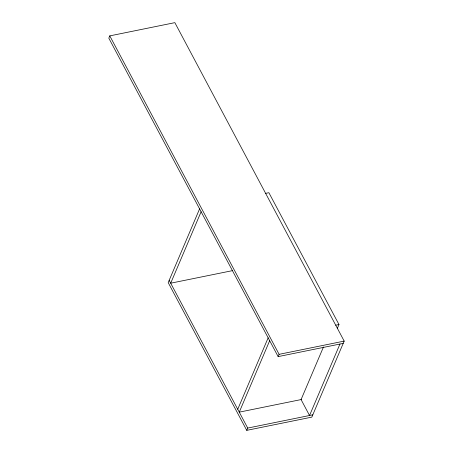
<?xml version="1.0" encoding="UTF-8"?>
<svg xmlns="http://www.w3.org/2000/svg" width="453" height="453" viewBox="0 0 453 453"><rect width="100%" height="100%" fill="white"/><g stroke="black" fill="none" stroke-linecap="round" stroke-linejoin="round"><path stroke-width="0.68" d="M199.592 208.878L168.199 282.615L246.749 430.35L311.823 417.122L344.184 341.103L174.858 22.65L109.79 35.878L108.816 38.16L278.142 356.613L343.21 343.385M201.115 211.744L170.69 283.199L232.304 270.673M237.734 409.286L268.153 337.825M269.677 340.69L239.258 412.151L301.562 399.484M246.749 430.35L247.723 428.068L169.167 280.333M278.142 356.613L279.11 354.331L109.79 35.878M323.476 346.964L301.075 399.58L309.541 415.503L339.96 344.042M337.315 328.419L338.974 324.524L268.884 192.706L265.634 193.369M335.718 325.186L338.974 324.524M279.11 354.331L344.184 341.103M247.723 428.068L312.791 414.84"/></g></svg>
